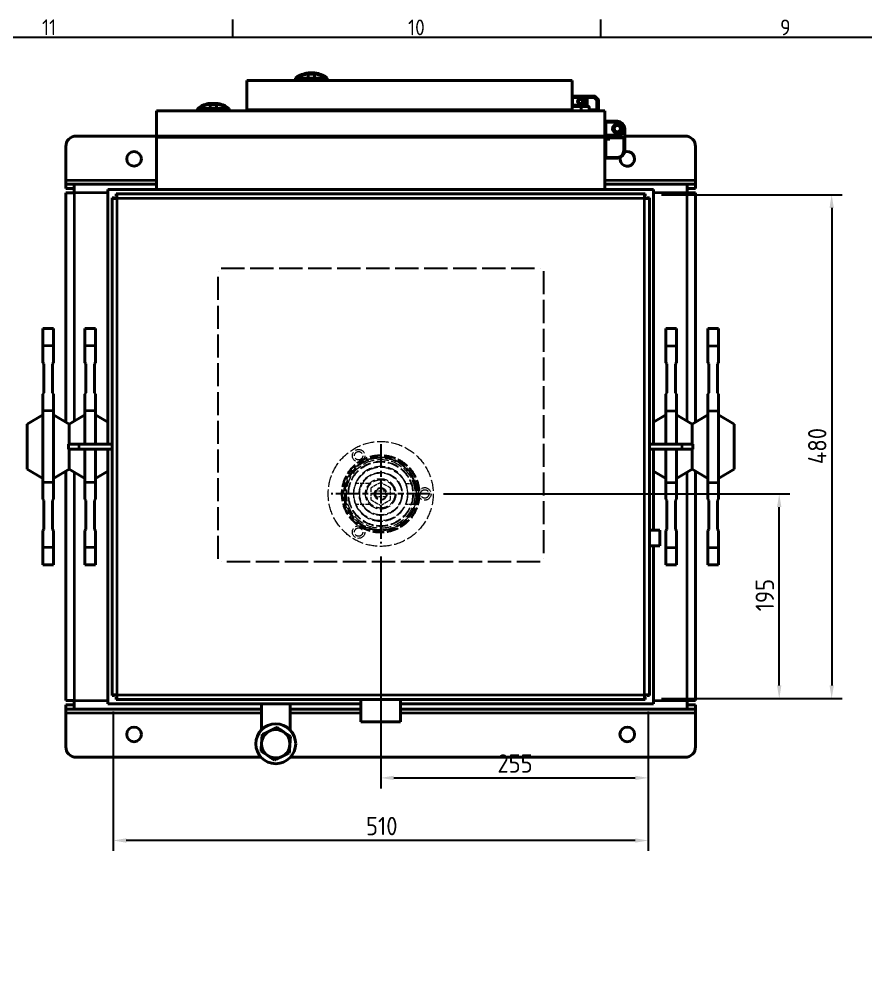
# Model space of a CAD drawing. Header units: millimetres. Extents: x 0 to 4205, y 0 to 2970.
# Drawn here: x 497 to 1304, y 1963 to 2887 of the extents above; entities that cross this region are included whole.
import ezdxf

# ---------------------------------------------------------------- set-up
doc = ezdxf.new("R2010")
doc.units = ezdxf.units.MM
doc.header["$LTSCALE"] = 5
doc.linetypes.add('CHAIN', pattern=[0.3543, 0.2362, -0.0295, 0.0591, -0.0295])
doc.linetypes.add('DASHED', pattern=[0.2067, 0.1654, -0.0413])
doc.layers.get('0').update_dxf_attribs({"color": 3, "lineweight": 25})
for name, color, linetype, lineweight in [('가려진 것(ISO)', 2, 'DASHED', 18), ('가려진 좁은 것(ISO)', 2, 'DASHED', 18), ('가시적인 것(ISO)', 3, 'Continuous', 40), ('가시적인 좁은 것(ISO)', 3, 'Continuous', 35), ('경계(ISO)', 7, 'Continuous', 25), ('스케치 형상(ISO)', 3, 'Continuous', 25), ('중심 표식(ISO)', 1, 'Continuous', 25), ('치수(ISO)', 2, 'Continuous', 25)]:
    doc.layers.add(name, color=color, linetype=linetype, lineweight=lineweight)
doc.styles.add('문자 텍스트_M2B', font='isocp.shx')
doc.styles.add('치수 텍스트_PSTEK_POSCO', font='isocp.shx')
doc.dimstyles.new('치수_PSTEK_POSCO', dxfattribs={"dimscale": 5, "dimtxt": 3.5, "dimasz": 2.5, "dimexe": 2, "dimexo": 2.5, "dimgap": 1, "dimtad": 1, "dimrnd": 1e-08, "dimdsep": 46, "dimtxsty": '치수 텍스트_PSTEK_POSCO', "dimcen": 0.09, "dimdle": 10, "dimclrd": 7, "dimclre": 7, "dimclrt": 2, "dimadec": 1, "dimazin": 2, "dimtfac": 1, "dimtmove": 0, "dimatfit": 3, "dimfxl": 0, "dimtolj": 1, "dimlwd": -1, "dimlwe": -1, "dimarcsym": 0})

# ---------------------------------------------------------------- blocks, each defined once
blk = doc.blocks.new('경계 Default Border')
at = {"layer": '경계(ISO)'}
for p, q in [((140.17, 574), (140.17, 577.4)), ((210.25, 574), (210.25, 577.4))]:
    blk.add_line(p, q, dxfattribs=at)
at = {"layer": '경계(ISO)', "flags": 128}
blk.add_lwpolyline([(20, 20), (20, 574), (821, 574), (821, 20), (20, 20)], dxfattribs=at)
at = {"layer": '경계(ISO)', "color": 2, "char_height": 3, "attachment_point": 7, "style": '문자 텍스트_M2B'}
for s, insert in [('11', (103.78, 574.4)), ('10', (173.53, 574.37)), ('9', (244.44, 574.37))]:
    blk.add_mtext(s, dxfattribs=dict(at, insert=insert))
blk = doc.blocks.new('*D33')
at = {"layer": 'Defpoints', "color": 0, "transparency": 16777216}
for p in [(841.59, 2387.62), (1096.59, 2239.87), (1096.59, 2164.28)]:
    blk.add_point(p, dxfattribs=at)
at = {"layer": '치수(ISO)', "color": 7, "transparency": 16777216}
for p, q in [((841.59, 2375.12), (841.59, 2154.28)), ((1096.59, 2227.37), (1096.59, 2154.28)), ((854.09, 2164.28), (1084.09, 2164.28))]:
    blk.add_line(p, q, dxfattribs=at)
for points in [[(854.09, 2166.36), (854.09, 2162.19), (841.59, 2164.28)], [(1084.09, 2166.36), (1084.09, 2162.19), (1096.59, 2164.28)]]:
    blk.add_solid(points, dxfattribs=at)
at = {"layer": '치수(ISO)', "color": 2, "transparency": 16777216, "insert": (952.75, 2178.03), "char_height": 17.5, "attachment_point": 4, "style": '치수 텍스트_PSTEK_POSCO'}
blk.add_mtext('\\A1;255', dxfattribs=at)
blk = doc.blocks.new('*D34')
at = {"layer": 'Defpoints', "color": 0, "transparency": 16777216}
for p in [(888.84, 2434.87), (1221.33, 2434.87), (1096.59, 2239.87)]:
    blk.add_point(p, dxfattribs=at)
at = {"layer": '치수(ISO)', "color": 7, "transparency": 16777216}
for p, q in [((901.34, 2434.87), (1231.33, 2434.87)), ((1221.33, 2252.37), (1221.33, 2422.37)), ((1109.09, 2239.87), (1231.33, 2239.87))]:
    blk.add_line(p, q, dxfattribs=at)
for points in [[(1219.24, 2422.37), (1223.41, 2422.37), (1221.33, 2434.87)], [(1219.24, 2252.37), (1223.41, 2252.37), (1221.33, 2239.87)]]:
    blk.add_solid(points, dxfattribs=at)
at = {"layer": '치수(ISO)', "color": 2, "transparency": 16777216, "insert": (1207.58, 2322.97), "char_height": 17.5, "attachment_point": 4, "rotation": 90, "style": '치수 텍스트_PSTEK_POSCO'}
blk.add_mtext('\\A1;195', dxfattribs=at)
blk = doc.blocks.new('*D38')
at = {"layer": 'Defpoints', "color": 0, "transparency": 16777216}
for p in [(586.59, 2239.87), (1096.59, 2239.87), (586.59, 2104.61)]:
    blk.add_point(p, dxfattribs=at)
at = {"layer": '치수(ISO)', "color": 7, "transparency": 16777216}
for p, q in [((586.59, 2227.37), (586.59, 2094.61)), ((1096.59, 2227.37), (1096.59, 2094.61)), ((1084.09, 2104.61), (599.09, 2104.61))]:
    blk.add_line(p, q, dxfattribs=at)
for points in [[(599.09, 2106.69), (599.09, 2102.52), (586.59, 2104.61)], [(1084.09, 2106.69), (1084.09, 2102.52), (1096.59, 2104.61)]]:
    blk.add_solid(points, dxfattribs=at)
at = {"layer": '치수(ISO)', "color": 2, "transparency": 16777216, "insert": (827.58, 2118.36), "char_height": 17.5, "attachment_point": 4, "style": '치수 텍스트_PSTEK_POSCO'}
blk.add_mtext('\\A1;510', dxfattribs=at)
blk = doc.blocks.new('*D39')
at = {"layer": 'Defpoints', "color": 0, "transparency": 16777216}
for p in [(1096.59, 2719.87), (1096.59, 2239.87), (1271.31, 2239.87)]:
    blk.add_point(p, dxfattribs=at)
at = {"layer": '치수(ISO)', "color": 7, "transparency": 16777216}
for p, q in [((1109.09, 2719.87), (1281.31, 2719.87)), ((1271.31, 2707.37), (1271.31, 2252.37)), ((1109.09, 2239.87), (1281.31, 2239.87))]:
    blk.add_line(p, q, dxfattribs=at)
for points in [[(1269.23, 2707.37), (1273.4, 2707.37), (1271.31, 2719.87)], [(1269.23, 2252.37), (1273.4, 2252.37), (1271.31, 2239.87)]]:
    blk.add_solid(points, dxfattribs=at)
at = {"layer": '치수(ISO)', "color": 2, "transparency": 16777216, "insert": (1257.56, 2463.23), "char_height": 17.5, "attachment_point": 4, "rotation": 90, "style": '치수 텍스트_PSTEK_POSCO'}
blk.add_mtext('\\A1;480', dxfattribs=at)

msp = doc.modelspace()

# ---------------------------------------------------------------- linework, layer by layer
at = {"layer": '가려진 것(ISO)', "ltscale": 4.935886}
for p, q in [((831.088, 2444.866), (818.131, 2444.866)), ((831.088, 2424.866), (818.131, 2424.866))]:
    msp.add_line(p, q, dxfattribs=at)
at = {"layer": '가려진 것(ISO)', "ltscale": 4.178673}
for p, q in [((841.588, 2445.836), (832.088, 2440.351)), ((832.088, 2440.351), (832.088, 2429.381)), ((851.088, 2440.351), (841.588, 2445.836)), ((851.088, 2429.381), (851.088, 2440.351)), ((832.088, 2429.381), (841.588, 2423.896)), ((841.588, 2423.896), (851.088, 2429.381))]:
    msp.add_line(p, q, dxfattribs=at)
at = {"layer": '가려진 것(ISO)', "ltscale": 3.236419}
for p, q in [((865.588, 2444.866), (874.084, 2444.866)), ((874.084, 2424.866), (865.588, 2424.866))]:
    msp.add_line(p, q, dxfattribs=at)
at = {"layer": '가려진 것(ISO)', "ltscale": 4.062757}
for p, q in [((846.921, 2437.616), (836.256, 2437.616)), ((846.921, 2432.116), (836.256, 2432.116))]:
    msp.add_line(p, q, dxfattribs=at)
at = {"layer": '가려진 것(ISO)', "ltscale": 13.216351}
msp.add_circle((841.588, 2434.866), 50, dxfattribs=at)
at = {"layer": '가려진 것(ISO)', "ltscale": 12.159042}
for centre, radius in [((820.588, 2471.239), 6), ((820.588, 2471.239), 4), ((841.588, 2434.866), 6), ((883.588, 2434.866), 6), ((883.588, 2434.866), 4), ((820.588, 2398.493), 6), ((820.588, 2398.493), 4)]:
    msp.add_circle(centre, radius, dxfattribs=at)
at = {"layer": '가려진 것(ISO)', "ltscale": 13.321304}
msp.add_circle((841.588, 2434.866), 37.25, dxfattribs=at)
at = {"layer": '가려진 것(ISO)', "ltscale": 13.231899}
msp.add_circle((841.588, 2434.866), 37, dxfattribs=at)
at = {"layer": '가려진 것(ISO)', "ltscale": 12.966317}
msp.add_circle((841.588, 2434.866), 36.257, dxfattribs=at)
at = {"layer": '가려진 것(ISO)', "ltscale": 13.264874}
msp.add_circle((841.588, 2434.866), 32.728, dxfattribs=at)
at = {"layer": '가려진 것(ISO)', "ltscale": 13.461798}
msp.add_circle((841.588, 2434.866), 31, dxfattribs=at)
at = {"layer": '가려진 것(ISO)', "ltscale": 13.244672}
msp.add_circle((841.588, 2434.866), 30.5, dxfattribs=at)
at = {"layer": '가려진 것(ISO)', "ltscale": 12.918983}
msp.add_circle((841.588, 2434.866), 25.5, dxfattribs=at)
at = {"layer": '가려진 것(ISO)', "ltscale": 12.463018}
msp.add_circle((841.588, 2434.866), 20.5, dxfattribs=at)
at = {"layer": '가려진 것(ISO)', "ltscale": 13.510047}
msp.add_circle((841.588, 2434.866), 20, dxfattribs=at)
at = {"layer": '가려진 것(ISO)', "ltscale": 12.593294}
msp.add_circle((841.588, 2434.866), 14.5, dxfattribs=at)
at = {"layer": '가려진 것(ISO)', "ltscale": 13.678923}
msp.add_circle((841.588, 2434.866), 13.5, dxfattribs=at)
at = {"layer": '가려진 것(ISO)', "ltscale": 11.145789}
msp.add_circle((841.588, 2434.866), 5.5, dxfattribs=at)
at = {"layer": '가려진 것(ISO)', "ltscale": 13.361539}
msp.add_arc((841.588, 2434.866), 34, 17.104635, 342.895365, dxfattribs=at)
at = {"layer": '가려진 것(ISO)', "ltscale": 12.563987}
msp.add_arc((841.588, 2434.866), 26, 22.619865, 337.380135, dxfattribs=at)
at = {"layer": '가려진 것(ISO)', "ltscale": 11.285111}
msp.add_arc((841.588, 2434.866), 4.95, 350, 260, dxfattribs=at)
at = {"layer": '가려진 것(ISO)', "ltscale": 15.347257}
msp.add_open_spline([(865.588, 2424.866), (865.633, 2424.969), (865.7, 2425.123), (866.089, 2426.147), (866.359, 2426.914), (866.857, 2428.675), (867.118, 2429.791), (867.486, 2432.251), (867.588, 2433.597), (867.588, 2436.136), (867.486, 2437.481), (867.118, 2439.941), (866.857, 2441.057), (866.359, 2442.818), (866.089, 2443.585), (865.7, 2444.609), (865.633, 2444.763), (865.588, 2444.866)], degree=3, knots=[-3.0478635, -3.0478635, -3.0478635, -3.0478635, -2.6667178, -2.6667178, -2.2855722, -2.2855722, -1.904752, -1.904752, -1.5239317, -1.5239317, -1.1431115, -1.1431115, -0.7622913, -0.7622913, -0.3811457, -0.3811457, 0, 0, 0, 0], dxfattribs=at)
at = {"layer": '가려진 것(ISO)', "ltscale": 15.282051}
msp.add_open_spline([(874.084, 2444.866), (874.117, 2444.764), (874.166, 2444.612), (874.454, 2443.589), (874.657, 2442.821), (875.033, 2441.054), (875.231, 2439.934), (875.511, 2437.472), (875.588, 2436.13), (875.588, 2433.603), (875.511, 2432.26), (875.231, 2429.798), (875.033, 2428.679), (874.657, 2426.911), (874.454, 2426.143), (874.166, 2425.12), (874.117, 2424.968), (874.084, 2424.866)], degree=3, knots=[0, 0, 0, 0, 0.3791699, 0.3791699, 0.7583399, 0.7583399, 1.1374058, 1.1374058, 1.5164718, 1.5164718, 1.8955377, 1.8955377, 2.2746037, 2.2746037, 2.6537736, 2.6537736, 3.0329435, 3.0329435, 3.0329435, 3.0329435], dxfattribs=at)
at = {"layer": '가려진 좁은 것(ISO)', "ltscale": 1.371466}
for p, q in [((815.93, 2460.483), (817.202, 2459.212)), ((805.331, 2434.837), (807.129, 2434.838))]:
    msp.add_line(p, q, dxfattribs=at)
at = {"layer": '가려진 좁은 것(ISO)', "ltscale": 13.34145}
msp.add_circle((841.588, 2434.866), 35.112, dxfattribs=at)
at = {"layer": '가려진 좁은 것(ISO)', "ltscale": 13.093262}
msp.add_open_spline([(807.129, 2434.838), (807.127, 2437.377), (807.407, 2439.923), (808.459, 2444.607), (809.166, 2446.747), (811.379, 2451.761), (813.144, 2454.592), (816.034, 2458.013), (816.851, 2458.884), (819.309, 2461.247), (821.076, 2462.646), (824.852, 2465.071), (826.858, 2466.097), (831.47, 2467.919), (834.165, 2468.629), (838.609, 2469.239), (840.332, 2469.344), (843.567, 2469.302), (845.101, 2469.18), (848.147, 2468.73), (849.658, 2468.402), (854.138, 2467.11), (856.993, 2465.848), (861.122, 2463.306), (862.523, 2462.291), (865.885, 2459.448), (867.717, 2457.492), (870.295, 2453.999), (871.18, 2452.599), (872.517, 2450.104), (873.021, 2449.035), (874.311, 2445.892), (874.962, 2443.735), (875.83, 2439.332), (876.047, 2437.088), (876.047, 2434.866), (876.047, 2432.333), (875.764, 2429.785), (875.009, 2426.423), (874.773, 2425.538), (873.575, 2421.673), (872.245, 2418.819), (869.732, 2414.928), (868.844, 2413.731), (866.927, 2411.466), (865.897, 2410.398), (863.528, 2408.238), (862.148, 2407.157), (858.415, 2404.671), (855.951, 2403.426), (851.318, 2401.735), (849.136, 2401.169), (844.703, 2400.475), (842.453, 2400.347), (839.058, 2400.48), (837.88, 2400.587), (835.078, 2400.988), (833.459, 2401.339), (829.295, 2402.563), (826.829, 2403.613), (823.005, 2405.796), (821.572, 2406.764), (817.768, 2409.771), (815.604, 2412.019), (812.854, 2415.785), (812.027, 2417.092), (810.56, 2419.799), (809.919, 2421.198), (808.77, 2424.222), (808.278, 2425.877), (807.394, 2429.954), (807.131, 2432.407), (807.129, 2434.838)], degree=3, knots=[-30.9218623, -30.9218623, -30.9218623, -30.9218623, -30.194033, -30.194033, -29.5554002, -29.5554002, -28.6192303, -28.6192303, -28.2781394, -28.2781394, -27.6395115, -27.6395115, -27.0008787, -27.0008787, -26.2146913, -26.2146913, -25.7236179, -25.7236179, -25.2850198, -25.2850198, -24.8464169, -24.8464169, -23.955972, -23.955972, -23.4655821, -23.4655821, -22.6992237, -22.6992237, -22.2293463, -22.2293463, -21.8918356, -21.8918356, -21.2532076, -21.2532076, -20.6145749, -20.6145749, -20.6145749, -19.8867432, -19.8867432, -19.6243541, -19.6243541, -18.7272218, -18.7272218, -18.3044339, -18.3044339, -17.8816507, -17.8816507, -17.3830676, -17.3830676, -16.6043899, -16.6043899, -15.9657571, -15.9657571, -15.3271292, -15.3271292, -14.9894798, -14.9894798, -14.5196717, -14.5196717, -13.7532952, -13.7532952, -13.262949, -13.262949, -12.3725274, -12.3725274, -11.9339347, -11.9339347, -11.4953469, -11.4953469, -11.0042866, -11.0042866, -10.3072874, -10.3072874, -10.3072874, -10.3072874], dxfattribs=at)
at = {"layer": '가시적인 것(ISO)'}
for p, q in [((772.588, 2835.951), (772.588, 2834.707)), ((778.588, 2835.951), (778.588, 2834.707)), ((714.088, 2800.866), (714.088, 2828.866)), ((714.088, 2828.866), (1024.088, 2828.866)), ((760.451, 2831.135), (760.451, 2828.866)), ((772.588, 2834.707), (772.588, 2831.135)), ((772.588, 2831.135), (772.588, 2828.866)), ((772.588, 2831.135), (778.588, 2831.135)), ((778.588, 2834.707), (778.588, 2831.135)), ((778.588, 2831.135), (778.588, 2828.866)), ((790.726, 2831.135), (790.726, 2828.866)), ((1024.088, 2800.866), (1024.088, 2828.866)), ((1024.288, 2813.866), (1032.088, 2813.866)), ((1029.688, 2809.866), (1029.634, 2809.866)), ((1037.888, 2813.866), (1032.088, 2813.866)), ((1038.288, 2813.866), (1037.888, 2813.866)), ((1038.088, 2812.283), (1038.088, 2813.666)), ((1038.088, 2812.283), (1038.088, 2804.066)), ((1045.505, 2813.866), (1038.288, 2813.866)), ((1045.647, 2813.808), (1049.03, 2810.425)), ((1049.088, 2810.283), (1049.088, 2801.066)), ((1055.088, 2799.866), (628.088, 2799.866)), ((628.088, 2799.866), (628.088, 2775.866)), ((666.951, 2802.135), (666.951, 2799.866)), ((679.088, 2806.951), (679.088, 2805.707)), ((679.088, 2805.707), (679.088, 2802.135)), ((679.088, 2802.135), (679.088, 2799.866)), ((679.088, 2802.135), (685.088, 2802.135)), ((685.088, 2806.951), (685.088, 2805.707)), ((685.088, 2805.707), (685.088, 2802.135)), ((685.088, 2802.135), (685.088, 2799.866)), ((697.226, 2802.135), (697.226, 2799.866)), ((1024.088, 2800.866), (714.088, 2800.866)), ((741.088, 2799.866), (741.088, 2800.866)), ((997.088, 2799.866), (997.088, 2800.866)), ((1017.588, 2799.866), (1017.588, 2800.866)), ((1032.088, 2803.866), (1024.288, 2803.866)), ((1032.088, 2803.866), (1037.888, 2803.866)), ((1032.588, 2806.264), (1032.588, 2806.315)), ((1032.588, 2799.866), (1032.588, 2803.866)), ((1037.888, 2803.866), (1038.288, 2803.866)), ((1038.288, 2803.866), (1039.888, 2803.866)), ((1040.088, 2803.666), (1040.088, 2801.066)), ((1040.288, 2800.866), (1047.505, 2800.866)), ((1047.505, 2800.866), (1048.888, 2800.866)), ((1055.088, 2775.866), (1055.088, 2799.866)), ((1056.088, 2789.866), (1067.088, 2789.866)), ((1056.088, 2788.866), (1056.088, 2789.866)), ((1055.088, 2788.866), (1056.088, 2788.866)), ((1056.088, 2788.866), (1056.088, 2776.866)), ((1074.088, 2782.866), (1074.088, 2774.866)), ((628.088, 2775.866), (551.588, 2775.866)), ((628.088, 2775.866), (1055.088, 2775.866)), ((628.088, 2774.866), (1055.088, 2774.866)), ((628.088, 2724.866), (628.088, 2774.866)), ((648.088, 2774.866), (648.088, 2775.866)), ((1035.088, 2774.866), (1035.088, 2775.866)), ((1055.088, 2776.866), (1056.088, 2776.866)), ((1056.088, 2775.866), (1055.088, 2775.866)), ((1055.088, 2724.866), (1055.088, 2774.866)), ((1056.088, 2775.866), (1056.088, 2776.866)), ((1067.088, 2775.866), (1056.088, 2775.866)), ((1060.088, 2772.866), (1056.088, 2772.866)), ((1056.088, 2772.866), (1056.088, 2755.866)), ((1060.088, 2774.866), (1060.088, 2775.866)), ((1060.088, 2773.866), (1060.088, 2774.866)), ((1074.088, 2774.866), (1060.088, 2774.866)), ((1060.088, 2773.866), (1060.088, 2772.866)), ((1073.088, 2773.866), (1074.088, 2774.866)), ((1131.588, 2775.866), (1074.088, 2775.866)), ((1074.088, 2774.866), (1074.088, 2761.866)), ((541.588, 2765.866), (541.588, 2733.866)), ((1055.088, 2768.866), (1056.088, 2768.866)), ((1141.588, 2765.866), (1141.588, 2733.866)), ((1055.088, 2756.866), (1056.088, 2756.866)), ((1056.088, 2754.866), (1056.088, 2755.866)), ((1067.088, 2754.866), (1056.088, 2754.866)), ((541.588, 2733.866), (541.588, 2729.866)), ((1141.588, 2733.866), (1141.588, 2729.866)), ((541.588, 2725.866), (541.588, 2729.866)), ((541.588, 2729.866), (549.588, 2729.866)), ((549.588, 2725.866), (541.588, 2725.866)), ((549.588, 2721.866), (549.588, 2729.866)), ((549.588, 2729.866), (628.088, 2729.866)), ((581.588, 2482.366), (581.588, 2724.866)), ((581.588, 2724.866), (1101.588, 2724.866)), ((1055.088, 2729.866), (1133.588, 2729.866)), ((1101.588, 2724.866), (1101.588, 2482.366)), ((1133.588, 2729.866), (1133.588, 2721.866)), ((1133.588, 2729.866), (1141.588, 2729.866)), ((1141.588, 2725.866), (1133.588, 2725.866)), ((1141.588, 2729.866), (1141.588, 2725.866)), ((541.588, 2503.303), (541.588, 2721.866)), ((549.588, 2721.866), (541.588, 2721.866)), ((587.888, 2716.94), (585.588, 2716.94)), ((585.588, 2716.94), (585.588, 2716.266)), ((585.588, 2243.466), (585.588, 2716.266)), ((590.188, 2716.266), (585.588, 2716.266)), ((587.888, 2716.266), (587.888, 2716.94)), ((590.188, 2720.866), (589.515, 2720.866)), ((589.515, 2718.566), (589.515, 2720.866)), ((590.188, 2718.566), (589.515, 2718.566)), ((589.588, 2716.266), (589.588, 2716.866)), ((589.588, 2716.866), (590.188, 2716.866)), ((590.188, 2720.866), (1092.988, 2720.866)), ((590.188, 2720.866), (590.188, 2716.266)), ((1092.988, 2716.266), (1092.988, 2720.866)), ((1093.662, 2720.866), (1092.988, 2720.866)), ((1092.988, 2718.566), (1093.662, 2718.566)), ((1092.988, 2716.866), (1093.588, 2716.866)), ((1097.588, 2716.266), (1092.988, 2716.266)), ((1093.588, 2716.866), (1093.588, 2716.266)), ((1093.662, 2718.566), (1093.662, 2720.866)), ((1095.288, 2716.266), (1095.288, 2716.94)), ((1095.288, 2716.94), (1097.588, 2716.94)), ((1097.588, 2716.266), (1097.588, 2716.94)), ((1097.588, 2716.266), (1097.588, 2243.466)), ((1141.588, 2721.866), (1133.588, 2721.866)), ((1141.588, 2721.866), (1141.588, 2503.303)), ((519.788, 2592.366), (519.788, 2575.917)), ((529.788, 2592.366), (519.788, 2592.366)), ((529.788, 2575.917), (529.788, 2592.366)), ((559.788, 2592.366), (559.788, 2575.917)), ((569.788, 2592.366), (559.788, 2592.366)), ((569.788, 2575.917), (569.788, 2592.366)), ((1113.388, 2592.366), (1113.388, 2575.917)), ((1113.388, 2592.366), (1123.388, 2592.366)), ((1123.388, 2575.917), (1123.388, 2592.366)), ((1153.388, 2592.366), (1153.388, 2575.917)), ((1153.388, 2592.366), (1163.388, 2592.366)), ((1163.388, 2575.917), (1163.388, 2592.366)), ((519.788, 2559.866), (519.788, 2575.917)), ((529.788, 2575.917), (529.788, 2559.866)), ((559.788, 2559.866), (559.788, 2575.917)), ((569.788, 2575.917), (569.788, 2559.866)), ((1113.388, 2559.866), (1113.388, 2575.917)), ((1123.388, 2575.917), (1123.388, 2559.866)), ((1153.388, 2559.866), (1153.388, 2575.917)), ((1163.388, 2575.917), (1163.388, 2559.866)), ((519.788, 2559.866), (520.788, 2558.674)), ((520.788, 2558.674), (520.788, 2531.058)), ((528.788, 2558.674), (529.788, 2559.866)), ((528.788, 2531.058), (528.788, 2558.674)), ((559.788, 2559.866), (560.788, 2558.674)), ((560.788, 2558.674), (560.788, 2531.058)), ((568.788, 2558.674), (569.788, 2559.866)), ((568.788, 2531.058), (568.788, 2558.674)), ((1113.388, 2559.866), (1114.388, 2558.674)), ((1114.388, 2558.674), (1114.388, 2531.058)), ((1122.388, 2558.674), (1123.388, 2559.866)), ((1122.388, 2531.058), (1122.388, 2558.674)), ((1153.388, 2559.866), (1154.388, 2558.674)), ((1154.388, 2558.674), (1154.388, 2531.058)), ((1162.388, 2558.674), (1163.388, 2559.866)), ((1162.388, 2531.058), (1162.388, 2558.674)), ((520.788, 2531.058), (519.788, 2529.866)), ((529.788, 2529.866), (528.788, 2531.058)), ((560.788, 2531.058), (559.788, 2529.866)), ((569.788, 2529.866), (568.788, 2531.058)), ((1114.388, 2531.058), (1113.388, 2529.866)), ((1123.388, 2529.866), (1122.388, 2531.058)), ((1154.388, 2531.058), (1153.388, 2529.866)), ((1163.388, 2529.866), (1162.388, 2531.058)), ((519.788, 2514.068), (519.788, 2529.866)), ((529.788, 2529.866), (529.788, 2514.068)), ((559.788, 2514.068), (559.788, 2529.866)), ((569.788, 2529.866), (569.788, 2514.068)), ((1113.388, 2514.068), (1113.388, 2529.866)), ((1123.388, 2529.866), (1123.388, 2514.068)), ((1153.388, 2514.068), (1153.388, 2529.866)), ((1163.388, 2529.866), (1163.388, 2514.068)), ((519.788, 2514.068), (519.788, 2445.664)), ((529.788, 2445.664), (529.788, 2514.068)), ((559.788, 2514.068), (559.788, 2482.366)), ((569.788, 2482.366), (569.788, 2514.068)), ((1113.388, 2514.068), (1113.388, 2482.366)), ((1123.388, 2482.366), (1123.388, 2514.068)), ((1153.388, 2514.068), (1153.388, 2445.664)), ((1163.388, 2445.664), (1163.388, 2514.068)), ((504.788, 2501.456), (519.788, 2510.116)), ((544.788, 2501.456), (529.788, 2510.116)), ((544.788, 2501.456), (559.788, 2510.116)), ((581.588, 2503.303), (569.788, 2510.116)), ((1101.588, 2503.303), (1113.388, 2510.116)), ((1138.388, 2501.456), (1123.388, 2510.116)), ((1138.388, 2501.456), (1153.388, 2510.116)), ((1178.388, 2501.456), (1163.388, 2510.116)), ((504.788, 2501.456), (504.788, 2458.276)), ((544.788, 2501.456), (544.788, 2482.366)), ((1138.388, 2482.366), (1138.388, 2501.456)), ((1178.388, 2458.276), (1178.388, 2501.456)), ((544.288, 2482.366), (554.288, 2482.366)), ((544.288, 2477.366), (544.288, 2482.366)), ((554.288, 2477.366), (544.288, 2477.366)), ((544.788, 2477.366), (544.788, 2458.276)), ((585.588, 2482.366), (554.288, 2482.366)), ((554.288, 2477.366), (585.588, 2477.366)), ((559.788, 2477.366), (559.788, 2445.664)), ((569.788, 2445.664), (569.788, 2477.366)), ((581.588, 2234.866), (581.588, 2477.366)), ((1097.588, 2482.366), (1128.888, 2482.366)), ((1128.888, 2477.366), (1097.588, 2477.366)), ((1101.588, 2477.366), (1101.588, 2400.366)), ((1113.388, 2477.366), (1113.388, 2445.664)), ((1123.388, 2445.664), (1123.388, 2477.366)), ((1138.888, 2482.366), (1128.888, 2482.366)), ((1128.888, 2477.366), (1138.888, 2477.366)), ((1138.388, 2458.276), (1138.388, 2477.366)), ((1138.888, 2477.366), (1138.888, 2482.366)), ((504.788, 2458.276), (519.788, 2449.616)), ((544.788, 2458.276), (529.788, 2449.616)), ((544.788, 2458.276), (559.788, 2449.616)), ((1138.388, 2458.276), (1123.388, 2449.616)), ((1138.388, 2458.276), (1153.388, 2449.616)), ((1178.388, 2458.276), (1163.388, 2449.616)), ((541.588, 2237.866), (541.588, 2456.429)), ((581.588, 2456.429), (569.788, 2449.616)), ((1101.588, 2456.429), (1113.388, 2449.616)), ((1141.588, 2456.429), (1141.588, 2237.866)), ((519.788, 2429.866), (519.788, 2445.664)), ((529.788, 2445.664), (529.788, 2429.866)), ((559.788, 2429.866), (559.788, 2445.664)), ((569.788, 2445.664), (569.788, 2429.866)), ((1113.388, 2429.866), (1113.388, 2445.664)), ((1123.388, 2445.664), (1123.388, 2429.866)), ((1153.388, 2429.866), (1153.388, 2445.664)), ((1163.388, 2445.664), (1163.388, 2429.866)), ((519.788, 2429.866), (520.788, 2428.674)), ((528.788, 2428.674), (529.788, 2429.866)), ((559.788, 2429.866), (560.788, 2428.674)), ((568.788, 2428.674), (569.788, 2429.866)), ((1113.388, 2429.866), (1114.388, 2428.674)), ((1122.388, 2428.674), (1123.388, 2429.866)), ((1153.388, 2429.866), (1154.388, 2428.674)), ((1162.388, 2428.674), (1163.388, 2429.866)), ((520.788, 2428.674), (520.788, 2401.058)), ((528.788, 2401.058), (528.788, 2428.674)), ((560.788, 2428.674), (560.788, 2401.058)), ((568.788, 2401.058), (568.788, 2428.674)), ((1114.388, 2428.674), (1114.388, 2401.058)), ((1122.388, 2401.058), (1122.388, 2428.674)), ((1154.388, 2428.674), (1154.388, 2401.058)), ((1162.388, 2401.058), (1162.388, 2428.674)), ((520.788, 2401.058), (519.788, 2399.866)), ((519.788, 2383.816), (519.788, 2399.866)), ((529.788, 2399.866), (528.788, 2401.058)), ((529.788, 2399.866), (529.788, 2383.816)), ((560.788, 2401.058), (559.788, 2399.866)), ((559.788, 2383.816), (559.788, 2399.866)), ((569.788, 2399.866), (568.788, 2401.058)), ((569.788, 2399.866), (569.788, 2383.816)), ((1097.588, 2400.366), (1107.588, 2400.366)), ((1107.588, 2385.366), (1107.588, 2400.366)), ((1114.388, 2401.058), (1113.388, 2399.866)), ((1113.388, 2383.816), (1113.388, 2399.866)), ((1123.388, 2399.866), (1122.388, 2401.058)), ((1123.388, 2399.866), (1123.388, 2383.816)), ((1154.388, 2401.058), (1153.388, 2399.866)), ((1153.388, 2383.816), (1153.388, 2399.866)), ((1163.388, 2399.866), (1162.388, 2401.058)), ((1163.388, 2399.866), (1163.388, 2383.816)), ((519.788, 2383.816), (519.788, 2367.366)), ((529.788, 2367.366), (529.788, 2383.816)), ((559.788, 2383.816), (559.788, 2367.366)), ((569.788, 2367.366), (569.788, 2383.816)), ((1097.588, 2385.366), (1107.588, 2385.366)), ((1101.588, 2385.366), (1101.588, 2234.866)), ((1113.388, 2383.816), (1113.388, 2367.366)), ((1123.388, 2367.366), (1123.388, 2383.816)), ((1153.388, 2383.816), (1153.388, 2367.366)), ((1163.388, 2367.366), (1163.388, 2383.816)), ((529.788, 2367.366), (519.788, 2367.366)), ((569.788, 2367.366), (559.788, 2367.366)), ((1113.388, 2367.366), (1123.388, 2367.366)), ((1153.388, 2367.366), (1163.388, 2367.366)), ((541.588, 2237.866), (549.588, 2237.866)), ((549.588, 2229.866), (549.588, 2237.866)), ((585.588, 2243.466), (590.188, 2243.466)), ((585.588, 2243.466), (585.588, 2242.792)), ((587.888, 2242.792), (585.588, 2242.792)), ((587.888, 2243.466), (587.888, 2242.792)), ((590.188, 2241.166), (589.515, 2241.166)), ((589.515, 2241.166), (589.515, 2238.866)), ((589.515, 2238.866), (590.188, 2238.866)), ((589.588, 2242.866), (589.588, 2243.466)), ((590.188, 2242.866), (589.588, 2242.866)), ((590.188, 2243.466), (590.188, 2238.866)), ((1092.988, 2238.866), (590.188, 2238.866)), ((822.838, 2238.866), (822.838, 2217.566)), ((860.338, 2238.866), (860.338, 2217.566)), ((1092.988, 2243.466), (1097.588, 2243.466)), ((1092.988, 2238.866), (1092.988, 2243.466)), ((1093.588, 2242.866), (1092.988, 2242.866)), ((1092.988, 2241.166), (1093.662, 2241.166)), ((1092.988, 2238.866), (1093.662, 2238.866)), ((1093.588, 2243.466), (1093.588, 2242.866)), ((1093.662, 2241.166), (1093.662, 2238.866)), ((1095.288, 2243.466), (1095.288, 2242.792)), ((1095.288, 2242.792), (1097.588, 2242.792)), ((1097.588, 2242.792), (1097.588, 2243.466)), ((1133.588, 2237.866), (1141.588, 2237.866)), ((1133.588, 2237.866), (1133.588, 2229.866)), ((541.588, 2229.866), (541.588, 2233.866)), ((541.588, 2233.866), (549.588, 2233.866)), ((541.588, 2225.866), (541.588, 2229.866)), ((549.588, 2229.866), (541.588, 2229.866)), ((541.588, 2193.866), (541.588, 2225.866)), ((727.988, 2229.866), (549.588, 2229.866)), ((822.838, 2234.866), (581.588, 2234.866)), ((727.988, 2234.866), (727.988, 2210.034)), ((755.188, 2210.034), (755.188, 2234.866)), ((822.838, 2229.866), (755.188, 2229.866)), ((1101.588, 2234.866), (860.338, 2234.866)), ((1133.588, 2229.866), (860.338, 2229.866)), ((1133.588, 2233.866), (1141.588, 2233.866)), ((1141.588, 2229.866), (1133.588, 2229.866)), ((1141.588, 2233.866), (1141.588, 2229.866)), ((1141.588, 2225.866), (1141.588, 2229.866)), ((1141.588, 2193.866), (1141.588, 2225.866)), ((822.838, 2217.566), (860.338, 2217.566)), ((551.588, 2183.866), (727.639, 2183.866)), ((755.538, 2183.866), (1131.588, 2183.866))]:
    msp.add_line(p, q, dxfattribs=at)
for centre, radius in [((1032.088, 2808.866), 2.65), ((1032.088, 2808.866), 2.6), ((1032.088, 2808.866), 2.1), ((1067.088, 2782.866), 4.5), ((1067.088, 2782.866), 4), ((1067.088, 2782.866), 3), ((606.588, 2754.066), 7), ((606.588, 2205.666), 7), ((741.588, 2196.766), 19), ((1076.588, 2205.666), 7)]:
    msp.add_circle(centre, radius, dxfattribs=at)
for centre, radius, start, end in [((775.588, 2811.126), 25.09, 106.012838, 127.108541), ((775.588, 2811.126), 25.09, 52.891459, 73.987162), ((1024.288, 2813.666), 0.2, 90, 180), ((1032.088, 2808.866), 5, 270, 90), ((1038.288, 2813.666), 0.2, 90, 180), ((1045.505, 2813.666), 0.2, 45, 90), ((1048.888, 2810.283), 0.2, 0, 45), ((682.088, 2782.126), 25.09, 106.012838, 127.108541), ((682.088, 2782.126), 25.09, 52.891459, 73.987162), ((1024.288, 2804.066), 0.2, 180, 270), ((1038.288, 2804.066), 0.2, 180, 270), ((1039.888, 2803.666), 0.2, 0, 90), ((1040.288, 2801.066), 0.2, 180, 270), ((1048.888, 2801.066), 0.2, 270, 0), ((1067.088, 2782.866), 7, 270, 90), ((551.588, 2765.866), 10, 90, 180), ((1131.588, 2765.866), 10, 0, 90), ((1067.088, 2761.866), 7, 270, 0), ((1076.588, 2754.066), 7, 169.211301, 112.013106), ((741.588, 2196.766), 13.5, 115.912277, 175.912277), ((741.588, 2196.766), 13.5, 55.912277, 115.912277), ((741.588, 2196.766), 13.5, 355.912277, 55.912277), ((551.588, 2193.866), 10, 180, 270), ((741.588, 2196.766), 13.5, 175.912277, 235.912277), ((741.588, 2196.766), 13.5, 295.912277, 355.912277), ((1131.588, 2193.866), 10, 270, 0), ((741.588, 2196.766), 13.5, 235.912277, 295.912277)]:
    msp.add_arc(centre, radius, start, end, dxfattribs=at)
for points, knots in [([(768.667, 2835.243), (769.495, 2835.48), (770.465, 2835.681), (771.86, 2835.873), (772.224, 2835.916), (772.594, 2835.952)], [0, 0, 0, 0, 0.34312454, 0.34312454, 0.45974379, 0.45974379, 0.45974379, 0.45974379]), ([(778.583, 2835.952), (779.604, 2835.852), (780.583, 2835.7), (781.821, 2835.428), (782.176, 2835.338), (782.509, 2835.243)], [0, 0, 0, 0, 0.32177369, 0.32177369, 0.45994357, 0.45994357, 0.45994357, 0.45994357]), ([(762.125, 2831.135), (761.846, 2831.135), (761.602, 2831.135), (761.183, 2831.135), (761.009, 2831.135), (760.59, 2831.135), (760.506, 2831.135), (760.451, 2831.135)], [-0.79365146, -0.79365146, -0.79365146, -0.79365146, -0.59526888, -0.59526888, -0.39685764, -0.39685764, -0.000001, -0.000001, -0.000001, -0.000001]), ([(772.588, 2831.135), (772.152, 2831.135), (771.72, 2831.135), (770.871, 2831.135), (770.454, 2831.135), (769.228, 2831.135), (768.45, 2831.135), (767.227, 2831.135), (766.759, 2831.135), (765.424, 2831.135), (764.627, 2831.135), (763.228, 2831.135), (762.628, 2831.135), (762.125, 2831.135)], [-1.4345196, -1.4345196, -1.4345196, -1.4345196, -1.3002693, -1.3002693, -1.1658564, -1.1658564, -0.8969451, -0.8969451, -0.7176518, -0.7176518, -0.3586651, -0.3586651, -0.000001, -0.000001, -0.000001, -0.000001]), ([(789.052, 2831.135), (788.548, 2831.135), (787.948, 2831.135), (786.549, 2831.135), (785.752, 2831.135), (784.417, 2831.135), (783.949, 2831.135), (782.727, 2831.135), (781.948, 2831.135), (780.722, 2831.135), (780.306, 2831.135), (779.457, 2831.135), (779.025, 2831.135), (778.588, 2831.135)], [-1.4373876, -1.4373876, -1.4373876, -1.4373876, -1.077998, -1.077998, -0.718291, -0.718291, -0.538642, -0.538642, -0.2691978, -0.2691978, -0.1345178, -0.1345178, -0.000001, -0.000001, -0.000001, -0.000001]), ([(790.726, 2831.135), (790.67, 2831.135), (790.586, 2831.135), (790.168, 2831.135), (789.993, 2831.135), (789.575, 2831.135), (789.33, 2831.135), (789.052, 2831.135)], [-0.79418282, -0.79418282, -0.79418282, -0.79418282, -0.39706048, -0.39706048, -0.1985164, -0.1985164, -0.000001, -0.000001, -0.000001, -0.000001]), ([(1029.462, 2809.219), (1029.452, 2809.145), (1029.445, 2809.069), (1029.435, 2808.861), (1029.439, 2808.726), (1029.452, 2808.596)], [0, 0, 0, 0, 0.022913536, 0.022913536, 0.062612472, 0.062612472, 0.062612472, 0.062612472]), ([(1029.577, 2808.02), (1029.628, 2807.867), (1029.69, 2807.73), (1029.788, 2807.547), (1029.825, 2807.487), (1029.859, 2807.433)], [0, 0, 0, 0, 0.055769405, 0.055769405, 0.088259232, 0.088259232, 0.088259232, 0.088259232]), ([(1029.867, 2810.311), (1029.797, 2810.204), (1029.719, 2810.067), (1029.633, 2809.864), (1029.615, 2809.82), (1029.599, 2809.775)], [0, 0, 0, 0, 0.065708533, 0.065708533, 0.082771292, 0.082771292, 0.082771292, 0.082771292]), ([(1029.797, 2807.535), (1029.851, 2807.441), (1029.905, 2807.362), (1029.999, 2807.234), (1030.038, 2807.186), (1030.058, 2807.163)], [0.0673032, 0.0673032, 0.0673032, 0.0673032, 0.1163747, 0.1163747, 0.17009314, 0.17009314, 0.17009314, 0.17009314]), ([(1030.058, 2810.569), (1030.039, 2810.546), (1030, 2810.499), (1029.941, 2810.42), (1029.931, 2810.405), (1029.92, 2810.39)], [0, 0, 0, 0, 0.053116422, 0.053116422, 0.064098195, 0.064098195, 0.064098195, 0.064098195]), ([(1030.072, 2810.586), (1030.072, 2810.586), (1030.072, 2810.586), (1030.072, 2810.586), (1030.071, 2810.585), (1030.069, 2810.582), (1030.068, 2810.581), (1030.066, 2810.579)], [0.006297693, 0.006297693, 0.006297693, 0.006297693, 0.008435831, 0.008435831, 0.015164769, 0.015164769, 0.021717593, 0.021717593, 0.021717593, 0.021717593]), ([(668.625, 2802.135), (668.346, 2802.135), (668.102, 2802.135), (667.683, 2802.135), (667.509, 2802.135), (667.09, 2802.135), (667.006, 2802.135), (666.951, 2802.135)], [-0.79365146, -0.79365146, -0.79365146, -0.79365146, -0.59526888, -0.59526888, -0.39685764, -0.39685764, -0.000001, -0.000001, -0.000001, -0.000001]), ([(679.088, 2802.135), (678.652, 2802.135), (678.22, 2802.135), (677.371, 2802.135), (676.954, 2802.135), (675.728, 2802.135), (674.95, 2802.135), (673.727, 2802.135), (673.259, 2802.135), (671.924, 2802.135), (671.127, 2802.135), (669.728, 2802.135), (669.128, 2802.135), (668.625, 2802.135)], [-1.4345196, -1.4345196, -1.4345196, -1.4345196, -1.3002693, -1.3002693, -1.1658564, -1.1658564, -0.8969451, -0.8969451, -0.7176518, -0.7176518, -0.3586651, -0.3586651, -0.000001, -0.000001, -0.000001, -0.000001]), ([(675.167, 2806.243), (675.995, 2806.48), (676.965, 2806.681), (678.36, 2806.873), (678.724, 2806.916), (679.094, 2806.952)], [0, 0, 0, 0, 0.34312454, 0.34312454, 0.45974379, 0.45974379, 0.45974379, 0.45974379]), ([(685.083, 2806.952), (686.104, 2806.852), (687.083, 2806.7), (688.321, 2806.428), (688.676, 2806.338), (689.009, 2806.243)], [0, 0, 0, 0, 0.32177369, 0.32177369, 0.45994357, 0.45994357, 0.45994357, 0.45994357]), ([(695.552, 2802.135), (695.048, 2802.135), (694.448, 2802.135), (693.049, 2802.135), (692.252, 2802.135), (690.917, 2802.135), (690.449, 2802.135), (689.227, 2802.135), (688.448, 2802.135), (687.222, 2802.135), (686.806, 2802.135), (685.957, 2802.135), (685.525, 2802.135), (685.088, 2802.135)], [-1.4373876, -1.4373876, -1.4373876, -1.4373876, -1.077998, -1.077998, -0.718291, -0.718291, -0.538642, -0.538642, -0.2691978, -0.2691978, -0.1345178, -0.1345178, -0.000001, -0.000001, -0.000001, -0.000001]), ([(697.226, 2802.135), (697.17, 2802.135), (697.086, 2802.135), (696.668, 2802.135), (696.493, 2802.135), (696.075, 2802.135), (695.83, 2802.135), (695.552, 2802.135)], [-0.79418282, -0.79418282, -0.79418282, -0.79418282, -0.39706048, -0.39706048, -0.1985164, -0.1985164, -0.000001, -0.000001, -0.000001, -0.000001])]:
    msp.add_open_spline(points, degree=3, knots=knots, dxfattribs=at)
for points in [[(772.597, 2835.952), (772.594, 2835.952), (772.591, 2835.952), (772.588, 2835.951)], [(772.597, 2835.952), (773.559, 2835.929), (774.579, 2835.914), (775.587, 2835.914)], [(775.587, 2835.914), (776.596, 2835.914), (777.616, 2835.929), (778.579, 2835.952)], [(778.588, 2835.951), (778.585, 2835.952), (778.582, 2835.952), (778.579, 2835.952)], [(765.546, 2834.119), (765.637, 2834.158), (765.775, 2834.218), (765.958, 2834.294)], [(1029.724, 2810.063), (1029.671, 2809.959), (1029.62, 2809.84), (1029.576, 2809.71)], [(1029.622, 2807.897), (1029.651, 2807.823), (1029.682, 2807.753), (1029.714, 2807.689)], [(672.046, 2805.119), (672.137, 2805.158), (672.275, 2805.218), (672.458, 2805.294)], [(679.097, 2806.952), (679.094, 2806.952), (679.091, 2806.952), (679.088, 2806.951)], [(679.097, 2806.952), (680.059, 2806.929), (681.079, 2806.914), (682.087, 2806.914)], [(682.087, 2806.914), (683.096, 2806.914), (684.116, 2806.929), (685.079, 2806.952)], [(685.088, 2806.951), (685.085, 2806.952), (685.082, 2806.952), (685.079, 2806.952)], [(1029.92, 2807.342), (1029.983, 2807.253), (1030.035, 2807.191), (1030.058, 2807.163)], [(1030.024, 2807.204), (1030.05, 2807.172), (1030.067, 2807.153), (1030.071, 2807.147)]]:
    msp.add_open_spline(points, degree=3, dxfattribs=at)
for points, weights in [([(735.689, 2208.909), (732.435, 2207.328), (728.678, 2205.503)], [1, 1.08870427445, 1.10017793758]), ([(742.699, 2212.315), (738.942, 2210.49), (735.689, 2208.909)], [1.10017793758, 1.08870427445, 1]), ([(749.154, 2207.947), (746.159, 2209.974), (742.699, 2212.315)], [1, 1.08870427445, 1.10017793758]), ([(755.609, 2203.578), (752.15, 2205.919), (749.154, 2207.947)], [1.10017793758, 1.08870427445, 1]), ([(728.678, 2205.503), (728.38, 2201.337), (728.123, 2197.728)], [1.10017793758, 1.08870427445, 1]), ([(755.054, 2195.804), (755.312, 2199.412), (755.609, 2203.578)], [1, 1.08870427445, 1.10017793758]), ([(728.123, 2197.728), (727.865, 2194.12), (727.567, 2189.954)], [1, 1.08870427445, 1.10017793758]), ([(727.567, 2189.954), (731.026, 2187.613), (734.022, 2185.586)], [1.10017793758, 1.08870427445, 1]), ([(754.498, 2188.029), (754.796, 2192.196), (755.054, 2195.804)], [1.10017793758, 1.08870427445, 1]), ([(734.022, 2185.586), (737.018, 2183.558), (740.477, 2181.217)], [1, 1.08870427445, 1.10017793758]), ([(740.477, 2181.217), (744.234, 2183.043), (747.488, 2184.623)], [1.10017793758, 1.08870427445, 1]), ([(747.488, 2184.623), (750.741, 2186.204), (754.498, 2188.029)], [1, 1.08870427445, 1.10017793758])]:
    msp.add_rational_spline(points, weights, degree=2, dxfattribs=at)
at = {"layer": '가시적인 좁은 것(ISO)'}
for p, q in [((762.125, 2831.135), (762.125, 2828.866)), ((772.588, 2834.707), (778.588, 2834.707)), ((789.052, 2831.135), (789.052, 2828.866)), ((1024.288, 2812.283), (1024.088, 2812.283)), ((1024.288, 2813.866), (1024.288, 2813.808)), ((1024.288, 2812.425), (1024.288, 2813.808)), ((1024.288, 2813.808), (1032.088, 2813.808)), ((1024.288, 2812.425), (1024.288, 2812.283)), ((1032.088, 2812.425), (1024.288, 2812.425)), ((1024.288, 2812.283), (1024.288, 2805.449)), ((1032.088, 2812.283), (1024.288, 2812.283)), ((1032.088, 2813.808), (1032.088, 2813.866)), ((1032.088, 2812.425), (1032.088, 2813.808)), ((1032.088, 2812.425), (1032.088, 2812.283)), ((1037.888, 2813.666), (1033.488, 2813.666)), ((1037.888, 2813.666), (1037.888, 2813.866)), ((1037.888, 2813.666), (1038.088, 2813.666)), ((1037.888, 2804.066), (1037.888, 2813.666)), ((1038.288, 2812.283), (1038.088, 2812.283)), ((1038.288, 2813.866), (1038.288, 2813.808)), ((1038.288, 2812.425), (1038.288, 2813.808)), ((1045.505, 2813.808), (1038.288, 2813.808)), ((1044.933, 2812.425), (1038.288, 2812.425)), ((1038.288, 2812.425), (1038.288, 2812.283)), ((1044.933, 2812.283), (1038.288, 2812.283)), ((1038.288, 2812.283), (1038.288, 2804.066)), ((1045.505, 2813.808), (1044.933, 2812.425)), ((1044.933, 2812.283), (1044.933, 2812.425)), ((1045.033, 2812.383), (1044.933, 2812.283)), ((1047.505, 2809.71), (1044.933, 2812.283)), ((1045.605, 2813.766), (1045.033, 2812.383)), ((1047.605, 2809.81), (1045.033, 2812.383)), ((1045.505, 2813.866), (1045.505, 2813.808)), ((1045.605, 2813.766), (1045.647, 2813.808)), ((1045.605, 2813.766), (1048.988, 2810.383)), ((1047.605, 2809.81), (1047.505, 2809.71)), ((1047.505, 2801.066), (1047.505, 2809.71)), ((1047.647, 2809.71), (1047.505, 2809.71)), ((1048.988, 2810.383), (1047.605, 2809.81)), ((1049.03, 2810.283), (1047.647, 2809.71)), ((1047.647, 2801.066), (1047.647, 2809.71)), ((1049.03, 2810.425), (1048.988, 2810.383)), ((1049.03, 2810.283), (1049.03, 2801.066)), ((1049.03, 2810.283), (1049.088, 2810.283)), ((668.625, 2802.135), (668.625, 2799.866)), ((679.088, 2805.707), (685.088, 2805.707)), ((695.552, 2802.135), (695.552, 2799.866)), ((1024.088, 2805.449), (1024.288, 2805.449)), ((1024.288, 2805.449), (1032.088, 2805.449)), ((1024.288, 2805.449), (1024.288, 2805.308)), ((1024.288, 2805.308), (1032.088, 2805.308)), ((1024.288, 2803.925), (1024.288, 2805.308)), ((1024.288, 2803.925), (1024.288, 2803.866)), ((1032.088, 2803.925), (1024.288, 2803.925)), ((1032.088, 2805.308), (1032.088, 2805.449)), ((1032.088, 2805.308), (1032.088, 2803.925)), ((1032.088, 2803.925), (1032.088, 2803.866)), ((1033.488, 2804.066), (1037.888, 2804.066)), ((1038.088, 2804.066), (1037.888, 2804.066)), ((1037.888, 2803.866), (1037.888, 2804.066)), ((1038.088, 2804.066), (1038.288, 2804.066)), ((1038.288, 2804.066), (1039.888, 2804.066)), ((1038.288, 2804.066), (1038.288, 2803.866)), ((1039.888, 2803.866), (1039.888, 2804.066)), ((1040.088, 2803.666), (1040.288, 2803.666)), ((1040.088, 2801.066), (1040.288, 2801.066)), ((1040.288, 2803.666), (1040.288, 2801.066)), ((1040.288, 2801.066), (1047.505, 2801.066)), ((1040.288, 2801.066), (1040.288, 2800.866)), ((1047.505, 2800.866), (1047.505, 2801.066)), ((1047.505, 2801.066), (1047.647, 2801.066)), ((1047.647, 2801.066), (1049.03, 2801.066)), ((1049.088, 2801.066), (1049.03, 2801.066)), ((1067.088, 2789.866), (1067.088, 2788.866)), ((1067.088, 2788.866), (1056.088, 2788.866)), ((1056.088, 2776.866), (1067.088, 2776.866)), ((1073.088, 2773.866), (1060.088, 2773.866)), ((1067.088, 2776.866), (1067.088, 2775.866)), ((1073.088, 2773.866), (1073.088, 2761.866)), ((1074.088, 2761.866), (1073.088, 2761.866)), ((1056.088, 2755.866), (1067.088, 2755.866)), ((1067.088, 2754.866), (1067.088, 2755.866)), ((541.588, 2733.866), (628.088, 2733.866)), ((1055.088, 2733.866), (1141.588, 2733.866)), ((549.588, 2721.866), (549.588, 2504.227)), ((581.588, 2721.866), (549.588, 2721.866)), ((590.188, 2716.266), (590.188, 2243.466)), ((1092.988, 2716.266), (590.188, 2716.266)), ((1092.988, 2243.466), (1092.988, 2716.266)), ((1133.588, 2721.866), (1101.588, 2721.866)), ((1133.588, 2504.227), (1133.588, 2721.866)), ((529.788, 2575.917), (519.788, 2575.917)), ((569.788, 2575.917), (559.788, 2575.917)), ((1113.388, 2575.917), (1123.388, 2575.917)), ((1153.388, 2575.917), (1163.388, 2575.917)), ((529.788, 2514.068), (519.788, 2514.068)), ((569.788, 2514.068), (559.788, 2514.068)), ((1113.388, 2514.068), (1123.388, 2514.068)), ((1153.388, 2514.068), (1163.388, 2514.068)), ((554.288, 2477.366), (554.288, 2482.366)), ((1128.888, 2477.366), (1128.888, 2482.366)), ((549.588, 2455.505), (549.588, 2237.866)), ((1133.588, 2237.866), (1133.588, 2455.505)), ((529.788, 2445.664), (519.788, 2445.664)), ((569.788, 2445.664), (559.788, 2445.664)), ((1113.388, 2445.664), (1123.388, 2445.664)), ((1153.388, 2445.664), (1163.388, 2445.664)), ((529.788, 2383.816), (519.788, 2383.816)), ((569.788, 2383.816), (559.788, 2383.816)), ((1113.388, 2383.816), (1123.388, 2383.816)), ((1153.388, 2383.816), (1163.388, 2383.816)), ((549.588, 2237.866), (581.588, 2237.866)), ((590.188, 2243.466), (1092.988, 2243.466)), ((1101.588, 2237.866), (1133.588, 2237.866)), ((727.988, 2225.866), (541.588, 2225.866)), ((822.838, 2225.866), (755.188, 2225.866)), ((1141.588, 2225.866), (860.338, 2225.866))]:
    msp.add_line(p, q, dxfattribs=at)
msp.add_circle((1032.088, 2808.866), 2.85, dxfattribs=at)
for centre, radius, start, end in [((1032.088, 2808.866), 4.941, 270, 90), ((1032.088, 2808.866), 3.559, 270, 90), ((1032.088, 2808.866), 3.417, 270, 90), ((1039.888, 2803.666), 0.4, 0, 90), ((1067.088, 2761.866), 6, 270, 0)]:
    msp.add_arc(centre, radius, start, end, dxfattribs=at)
for centre, major_axis, ratio, start_param, end_param in [((775.587, 2835.614), (0, 0.3), 0.0001228, 0, 0.0910911), ((775.588, 2810.907), (25.09, 0), 0.9554249, 1.6906526, 2.1372097), ((775.588, 2810.907), (25.09, 0), 0.9554249, 1.0043829, 1.45094), ((1024.288, 2813.666), (-0.2, 0), 0.7071068, 4.712389, 6.2831853), ((1024.288, 2812.283), (-0.2, 0), 0.7071068, 4.712389, 6.2831853), ((1038.288, 2813.666), (-0.2, 0), 0.7071068, 4.712389, 6.2831853), ((1038.288, 2812.283), (-0.2, 0), 0.7071068, 4.712389, 6.2831853), ((1044.933, 2812.283), (-0.185, 0.077), 0.6785983, 4.4383748, 4.9864032), ((1045.505, 2813.666), (-0.185, 0.077), 0.6785983, 4.4383748, 4.9864032), ((1047.505, 2809.71), (-0.077, 0.185), 0.6785983, 4.4383748, 4.9864032), ((1048.888, 2810.283), (-0.077, 0.185), 0.6785983, 4.4383748, 4.9864032), ((682.088, 2781.907), (25.09, 0), 0.9554249, 1.6906526, 2.1372097), ((682.087, 2806.614), (0, 0.3), 0.0001228, 0, 0.0910911), ((682.088, 2781.907), (25.09, 0), 0.9554249, 1.0043829, 1.45094), ((1024.288, 2805.449), (-0.2, 0), 0.7071068, 0, 1.5707963), ((1024.288, 2804.066), (-0.2, 0), 0.7071068, 0, 1.5707963), ((1047.505, 2801.066), (0, -0.2), 0.7071068, 0, 1.5707963), ((1048.888, 2801.066), (0, -0.2), 0.7071068, 0, 1.5707963)]:
    msp.add_ellipse(centre, major_axis=major_axis, ratio=ratio, start_param=start_param, end_param=end_param, dxfattribs=at)
for points, knots in [([(772.588, 2835.951), (772.306, 2835.923), (772.025, 2835.891), (771.744, 2835.855), (771.582, 2835.834), (771.42, 2835.812), (771.258, 2835.788), (770.899, 2835.735), (770.542, 2835.674), (770.187, 2835.605), (770.107, 2835.589), (770.027, 2835.573), (769.948, 2835.557), (769.514, 2835.466), (769.083, 2835.362), (768.667, 2835.243)], [0.00000793, 0.00000793, 0.00000793, 0.00000793, 0.21119499, 0.21119499, 0.21119499, 0.33333333, 0.33333333, 0.33333333, 0.60556696, 0.60556696, 0.60556696, 0.66666667, 0.66666667, 0.66666667, 0.99999999, 0.99999999, 0.99999999, 0.99999999]), ([(775.587, 2835.912), (775.111, 2835.912), (774.624, 2835.916), (774.124, 2835.922), (774.083, 2835.923), (774.041, 2835.923), (774, 2835.924), (773.539, 2835.93), (773.067, 2835.939), (772.588, 2835.951)], [0.00000001, 0.00000001, 0.00000001, 0.00000001, 0.5, 0.5, 0.5, 0.54110047, 0.54110047, 0.54110047, 0.9999982, 0.9999982, 0.9999982, 0.9999982]), ([(778.588, 2835.951), (778.235, 2835.942), (777.863, 2835.935), (777.469, 2835.928), (777.376, 2835.927), (777.281, 2835.925), (777.185, 2835.924), (776.685, 2835.917), (776.152, 2835.912), (775.587, 2835.912)], [0, 0, 0, 0, 0.4038634, 0.4038634, 0.4038634, 0.5, 0.5, 0.5, 1, 1, 1, 1]), ([(782.509, 2835.243), (782.137, 2835.35), (781.741, 2835.447), (781.332, 2835.535), (781.264, 2835.549), (781.195, 2835.564), (781.126, 2835.578), (780.78, 2835.648), (780.424, 2835.711), (780.045, 2835.769), (779.895, 2835.792), (779.742, 2835.814), (779.585, 2835.835), (779.266, 2835.878), (778.934, 2835.917), (778.588, 2835.951)], [0, 0, 0, 0, 0.33333333, 0.33333333, 0.33333333, 0.38903885, 0.38903885, 0.38903885, 0.66666667, 0.66666667, 0.66666667, 0.77640056, 0.77640056, 0.77640056, 0.99998914, 0.99998914, 0.99998914, 0.99998914]), ([(679.088, 2806.951), (678.806, 2806.923), (678.525, 2806.891), (678.244, 2806.855), (678.082, 2806.834), (677.92, 2806.812), (677.758, 2806.788), (677.399, 2806.735), (677.042, 2806.674), (676.687, 2806.605), (676.607, 2806.589), (676.527, 2806.573), (676.448, 2806.557), (676.014, 2806.466), (675.583, 2806.362), (675.167, 2806.243)], [0.00000793, 0.00000793, 0.00000793, 0.00000793, 0.21119499, 0.21119499, 0.21119499, 0.33333333, 0.33333333, 0.33333333, 0.60556696, 0.60556696, 0.60556696, 0.66666667, 0.66666667, 0.66666667, 0.99999999, 0.99999999, 0.99999999, 0.99999999]), ([(682.087, 2806.912), (681.611, 2806.912), (681.124, 2806.916), (680.624, 2806.922), (680.583, 2806.923), (680.541, 2806.923), (680.5, 2806.924), (680.039, 2806.93), (679.567, 2806.939), (679.088, 2806.951)], [0.00000001, 0.00000001, 0.00000001, 0.00000001, 0.5, 0.5, 0.5, 0.54110047, 0.54110047, 0.54110047, 0.9999982, 0.9999982, 0.9999982, 0.9999982]), ([(685.088, 2806.951), (684.735, 2806.942), (684.363, 2806.935), (683.969, 2806.928), (683.876, 2806.927), (683.781, 2806.925), (683.685, 2806.924), (683.185, 2806.917), (682.652, 2806.912), (682.087, 2806.912)], [0, 0, 0, 0, 0.4038634, 0.4038634, 0.4038634, 0.5, 0.5, 0.5, 1, 1, 1, 1]), ([(689.009, 2806.243), (688.637, 2806.35), (688.241, 2806.447), (687.832, 2806.535), (687.764, 2806.549), (687.695, 2806.564), (687.626, 2806.578), (687.28, 2806.648), (686.924, 2806.711), (686.545, 2806.769), (686.395, 2806.792), (686.242, 2806.814), (686.085, 2806.835), (685.766, 2806.878), (685.434, 2806.917), (685.088, 2806.951)], [0, 0, 0, 0, 0.33333333, 0.33333333, 0.33333333, 0.38903885, 0.38903885, 0.38903885, 0.66666667, 0.66666667, 0.66666667, 0.77640056, 0.77640056, 0.77640056, 0.99998914, 0.99998914, 0.99998914, 0.99998914]), ([(1067.088, 2776.866), (1067.432, 2776.866), (1067.774, 2776.896), (1068.112, 2776.954), (1068.135, 2776.958), (1068.156, 2776.962), (1068.18, 2776.966), (1068.515, 2777.028), (1068.841, 2777.118), (1069.16, 2777.235), (1069.206, 2777.252), (1069.25, 2777.269), (1069.297, 2777.287), (1069.579, 2777.399), (1069.851, 2777.532), (1070.113, 2777.684), (1070.2, 2777.735), (1070.285, 2777.788), (1070.371, 2777.844), (1070.718, 2778.071), (1071.038, 2778.331), (1071.331, 2778.623), (1071.587, 2778.879), (1071.818, 2779.156), (1072.024, 2779.454), (1072.053, 2779.497), (1072.082, 2779.54), (1072.11, 2779.583), (1072.304, 2779.88), (1072.471, 2780.191), (1072.609, 2780.517), (1072.629, 2780.563), (1072.649, 2780.612), (1072.667, 2780.658), (1072.801, 2780.996), (1072.904, 2781.345), (1072.974, 2781.703), (1072.979, 2781.726), (1072.984, 2781.752), (1072.988, 2781.774), (1073.055, 2782.135), (1073.088, 2782.499), (1073.088, 2782.866), (1073.088, 2783.21), (1073.059, 2783.551), (1073, 2783.89), (1072.996, 2783.913), (1072.992, 2783.934), (1072.988, 2783.958), (1072.926, 2784.292), (1072.836, 2784.619), (1072.719, 2784.938), (1072.702, 2784.984), (1072.686, 2785.028), (1072.667, 2785.075), (1072.555, 2785.357), (1072.423, 2785.629), (1072.27, 2785.891), (1072.219, 2785.978), (1072.167, 2786.063), (1072.11, 2786.149), (1071.884, 2786.496), (1071.623, 2786.816), (1071.331, 2787.109), (1071.075, 2787.365), (1070.798, 2787.596), (1070.5, 2787.801), (1070.458, 2787.831), (1070.414, 2787.86), (1070.371, 2787.888), (1070.075, 2788.082), (1069.763, 2788.248), (1069.437, 2788.387), (1069.391, 2788.407), (1069.342, 2788.427), (1069.297, 2788.445), (1068.958, 2788.579), (1068.609, 2788.681), (1068.252, 2788.752), (1068.228, 2788.757), (1068.202, 2788.762), (1068.18, 2788.766), (1067.82, 2788.833), (1067.456, 2788.866), (1067.088, 2788.866)], [0, 0, 0, 0, 0.0585937, 0.0585937, 0.0585937, 0.0625, 0.0625, 0.0625, 0.1171875, 0.1171875, 0.1171875, 0.125, 0.125, 0.125, 0.171875, 0.171875, 0.171875, 0.1875, 0.1875, 0.1875, 0.25, 0.25, 0.25, 0.3046875, 0.3046875, 0.3046875, 0.3125, 0.3125, 0.3125, 0.3671875, 0.3671875, 0.3671875, 0.375, 0.375, 0.375, 0.4335937, 0.4335937, 0.4335937, 0.4375, 0.4375, 0.4375, 0.5, 0.5, 0.5, 0.5585937, 0.5585937, 0.5585937, 0.5625, 0.5625, 0.5625, 0.6171875, 0.6171875, 0.6171875, 0.625, 0.625, 0.625, 0.671875, 0.671875, 0.671875, 0.6875, 0.6875, 0.6875, 0.75, 0.75, 0.75, 0.8046875, 0.8046875, 0.8046875, 0.8125, 0.8125, 0.8125, 0.8671875, 0.8671875, 0.8671875, 0.875, 0.875, 0.875, 0.9335937, 0.9335937, 0.9335937, 0.9375, 0.9375, 0.9375, 1, 1, 1, 1])]:
    msp.add_open_spline(points, degree=3, knots=knots, dxfattribs=at)
at = {"layer": '스케치 형상(ISO)', "color": 2, "linetype": 'DASHED', "ltscale": 26.511852}
for p, q in [((686.588, 2373.019), (686.588, 2647.019)), ((996.588, 2647.019), (996.588, 2373.019))]:
    msp.add_line(p, q, dxfattribs=at)
at = {"layer": '스케치 형상(ISO)', "color": 2, "linetype": 'DASHED', "ltscale": 26.740555}
for p, q in [((689.588, 2650.019), (993.588, 2650.019)), ((993.588, 2370.019), (689.588, 2370.019))]:
    msp.add_line(p, q, dxfattribs=at)
at = {"layer": '중심 표식(ISO)', "linetype": 'CHAIN', "ltscale": 19.051651}
for p, q in [((841.588, 2482.116), (841.588, 2387.616)), ((888.838, 2434.866), (794.338, 2434.866))]:
    msp.add_line(p, q, dxfattribs=at)

# ---------------------------------------------------------------- block references
at = {"xscale": 5, "yscale": 5, "zscale": 5}
msp.add_blockref('경계 Default Border', (0, 0), dxfattribs=at)

# ---------------------------------------------------------------- dimensions: what is measured, and where the dimension line sits
at = {"layer": '치수(ISO)', "color": 7}
for base, p1, p2, angle, picture, middle in [((1271.315, 2239.866), (1096.588, 2719.866), (1096.588, 2239.866), 90, '*D39', (1271.315, 2479.866)), ((1221.327, 2434.866), (1096.588, 2239.866), (888.838, 2434.866), 90, '*D34', (1221.327, 2337.366)), ((1096.588, 2164.275), (841.588, 2387.616), (1096.588, 2239.866), 180, '*D33', (969.088, 2164.275)), ((586.588, 2104.605), (1096.588, 2239.866), (586.588, 2239.866), 180, '*D38', (841.588, 2104.605))]:
    dim = msp.add_linear_dim(base=base, p1=p1, p2=p2, angle=angle, dimstyle='치수_PSTEK_POSCO', override={"dimdec": 2, "dimtp": 0, "dimtm": 0, "dimtdec": 2, "dimtofl": 0, "dimatfit": 1}, dxfattribs=at)
    dim.commit()
    dim.dimension.update_dxf_attribs({"geometry": picture, "text_midpoint": middle, "dimtype": 160})

doc.saveas('drawing.dxf')
